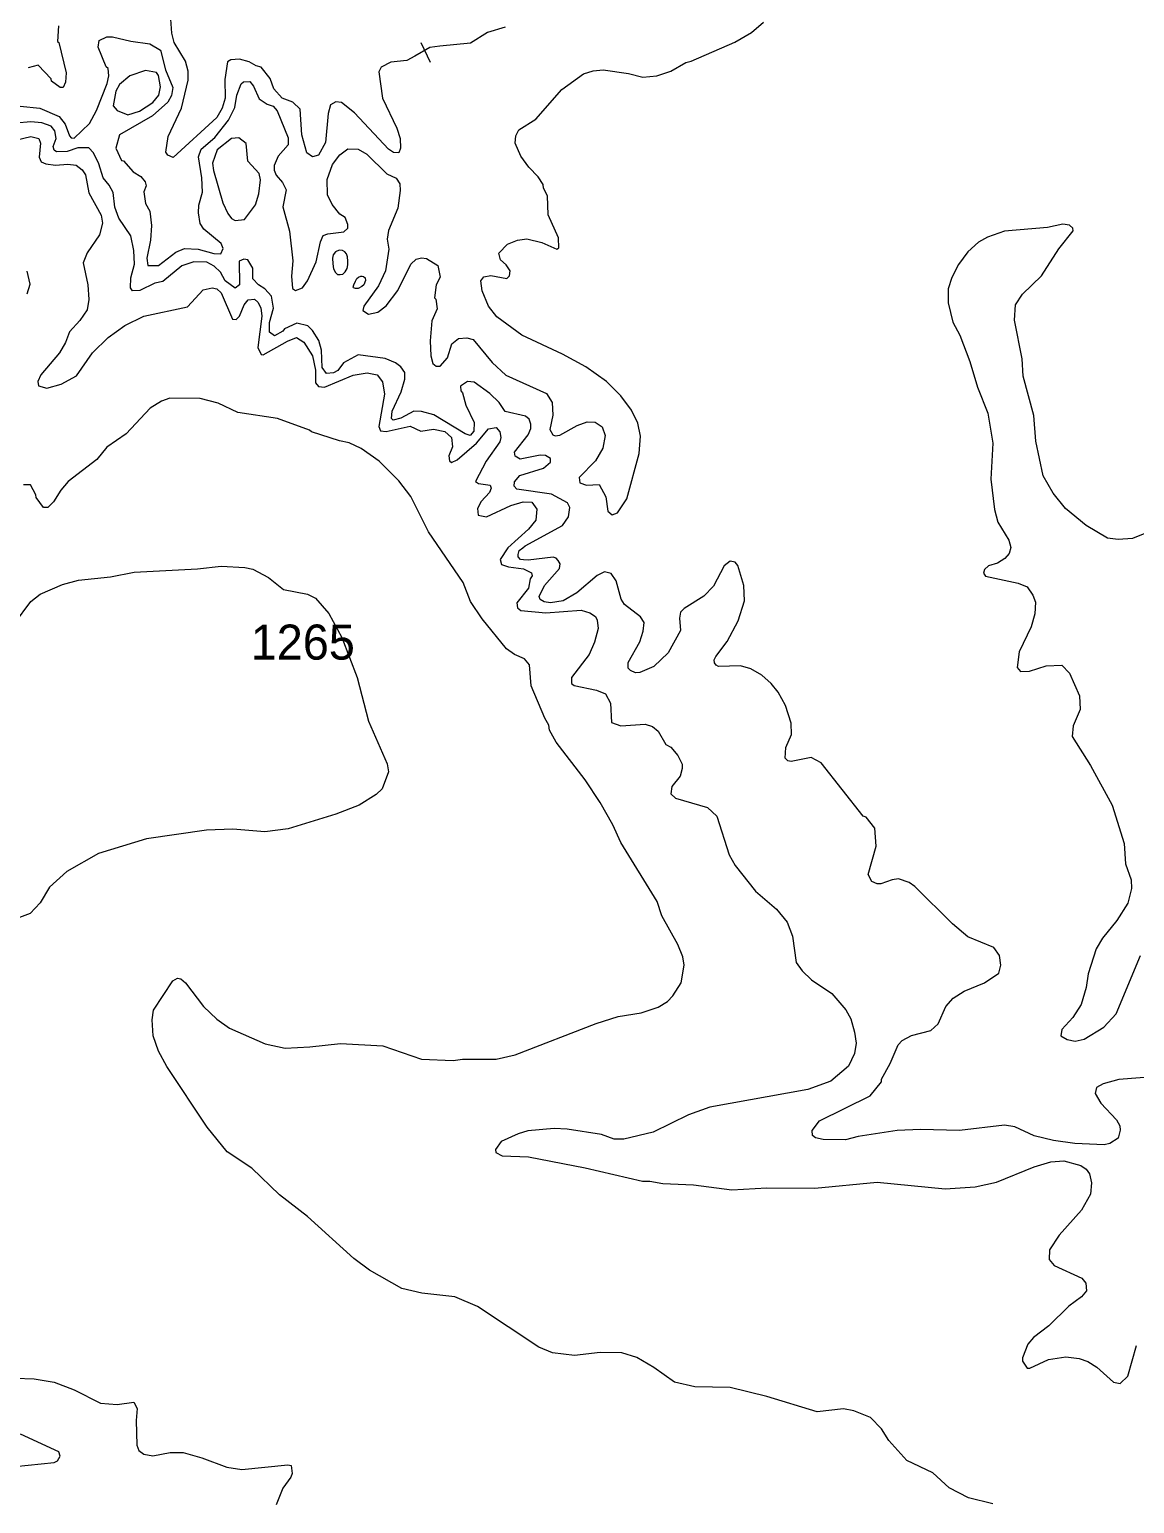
# Model space of a CAD drawing. Header units: kilometres. Extents: x 178.1 to 232.4, y 8228.7 to 8284.8.
# Drawn here: x 191.87 to 196.92, y 8263.2 to 8269.93 of the extents above; entities that cross this region are included whole.
import ezdxf

# ---------------------------------------------------------------- set-up
doc = ezdxf.new("R2010")
doc.units = ezdxf.units.KM
doc.linetypes.add('DGN6', pattern=[0.815095, 0, -0.163019, 0.326038, -0.163019, 0, -0.163019])
for name, color, linetype in [('1', 7, 'Continuous'), ('2', 7, 'Continuous'), ('21', 7, 'Continuous'), ('9', 7, 'Continuous')]:
    doc.layers.add(name, color=color, linetype=linetype)
doc.styles.add('dgn002', font='dgn002.shx')

msp = doc.modelspace()

# ---------------------------------------------------------------- linework, layer by layer
at = {"layer": '1', "color": 5, "linetype": 'Continuous', "lineweight": 13, "flags": 128}
for points in [[(192.0027, 8269.9473), (191.999, 8269.875), (192.0053, 8269.8698), (192.0385, 8269.7318), (192.0352, 8269.6891), (192.0249, 8269.6657), (192.0112, 8269.6651), (191.9716, 8269.6946), (191.9704, 8269.7042), (191.9107, 8269.7676), (191.8649, 8269.7549)], [(194.0442, 8269.9409), (193.9638, 8269.9157), (193.8854, 8269.8675), (193.7448, 8269.8539), (193.6993, 8269.8478), (193.6306, 8269.8085), (193.594, 8269.7878), (193.521, 8269.7804), (193.4779, 8269.7584), (193.4675, 8269.7367), (193.4841, 8269.6159), (193.5493, 8269.479), (193.5644, 8269.4323), (193.5661, 8269.3878), (193.5575, 8269.367), (193.5332, 8269.3683), (193.5107, 8269.3841), (193.3553, 8269.549), (193.2967, 8269.5961), (193.2706, 8269.5999), (193.2467, 8269.586), (193.2357, 8269.5459), (193.2229, 8269.4141), (193.1915, 8269.3561), (193.1631, 8269.3478), (193.1381, 8269.3672), (193.1143, 8269.4487), (193.1075, 8269.5665), (193.0737, 8269.5984), (193.0258, 8269.6156), (192.9864, 8269.6586), (192.9701, 8269.7055), (192.9297, 8269.7578), (192.9071, 8269.7635), (192.8741, 8269.7829), (192.8301, 8269.7942), (192.79, 8269.791), (192.776, 8269.7819), (192.7629, 8269.7022), (192.7643, 8269.6167), (192.7515, 8269.5713), (192.7265, 8269.5279), (192.5265, 8269.3458), (192.5024, 8269.3554), (192.493, 8269.3693), (192.5043, 8269.4413), (192.5655, 8269.5713), (192.5963, 8269.6982), (192.595, 8269.7399), (192.5831, 8269.7851), (192.5325, 8269.8702), (192.5209, 8269.9129), (192.5143, 8269.9984)], [(191.802, 8267.2174), (191.8773, 8267.3187), (191.9195, 8267.3511), (192.0214, 8267.3958), (192.0953, 8267.416), (192.2402, 8267.4309), (192.3488, 8267.4521), (192.6385, 8267.467), (192.7464, 8267.48), (192.855, 8267.4735), (192.8912, 8267.4651), (192.9629, 8267.4278), (193.0307, 8267.3732), (193.1407, 8267.3516), (193.1781, 8267.333), (193.238, 8267.2635), (193.298, 8267.1535), (193.3683, 8266.9706), (193.4199, 8266.7716), (193.5052, 8266.5774), (193.5114, 8266.5412), (193.4818, 8266.4629), (193.4551, 8266.4377), (193.3768, 8266.3882), (193.2706, 8266.3479), (193.0525, 8266.2802), (192.9456, 8266.267), (192.7998, 8266.2785), (192.6788, 8266.2734), (192.4048, 8266.2341), (192.186, 8266.1679), (192.042, 8266.0859), (191.9616, 8266.0146), (191.9199, 8265.9428), (191.8733, 8265.8929), (191.772, 8265.8554)]]:
    msp.add_lwpolyline(points, dxfattribs=at)
at = {"layer": '2', "color": 3, "linetype": 'Continuous', "lineweight": 0, "flags": 128}
for points in [[(194.8691, 8269.7791), (194.8934, 8269.7848), (195.0929, 8269.8715), (195.1687, 8269.9158), (195.2244, 8269.9635)], [(192.1765, 8269.56), (192.2258, 8269.684), (192.2327, 8269.718), (192.2296, 8269.7518), (192.2211, 8269.7589), (192.1852, 8269.8488), (192.1891, 8269.8802), (192.2248, 8269.896), (192.2498, 8269.8963)], [(192.2498, 8269.8963), (192.3339, 8269.8762), (192.4208, 8269.865), (192.47, 8269.8362), (192.4928, 8269.7456), (192.5257, 8269.6645), (192.5196, 8269.6278), (192.5025, 8269.5986), (192.4323, 8269.5359), (192.2815, 8269.4491), (192.2659, 8269.3887), (192.2908, 8269.3322), (192.3004, 8269.3297), (192.3449, 8269.2794), (192.3799, 8269.2584), (192.3994, 8269.2349), (192.4037, 8269.2162), (192.3928, 8269.1893), (192.4006, 8269.1355), (192.421, 8269.1005), (192.4286, 8269.0346), (192.4237, 8268.9687), (192.4074, 8268.885), (192.4115, 8268.8529), (192.4605, 8268.8527), (192.5391, 8268.9137), (192.5786, 8268.9301), (192.641, 8268.9269), (192.7127, 8268.9069), (192.745, 8268.9056), (192.7553, 8268.9302), (192.7461, 8268.9531), (192.6679, 8269.0186), (192.6508, 8269.0446), (192.6427, 8269.0932), (192.6444, 8269.1281), (192.6606, 8269.1869), (192.6576, 8269.2529), (192.643, 8269.348), (192.6548, 8269.383), (192.7177, 8269.4366), (192.7796, 8269.5152), (192.8089, 8269.5738), (192.8179, 8269.6296), (192.8383, 8269.6819), (192.8482, 8269.6908), (192.8778, 8269.692), (192.894, 8269.6712), (192.9195, 8269.6133), (192.9565, 8269.5889), (192.9842, 8269.5798), (193.0027, 8269.5579), (193.0524, 8269.4355), (193.052, 8269.4038), (193.0074, 8269.3518), (192.9888, 8269.3082), (192.9884, 8269.2875), (192.9972, 8269.264), (193.0272, 8269.2306), (193.044, 8269.1979), (193.028, 8269.1205), (193.0592, 8269.0093), (193.0738, 8268.8733), (193.0674, 8268.8041), (193.0731, 8268.747), (193.0864, 8268.7377), (193.1177, 8268.7507), (193.1414, 8268.7823), (193.1808, 8268.8694), (193.2005, 8268.9608), (193.212, 8268.989), (193.2337, 8268.9976), (193.3074, 8269.0054), (193.3256, 8269.0232), (193.3256, 8269.0398), (193.3127, 8269.0712), (193.2885, 8269.0863), (193.253, 8269.1301), (193.2321, 8269.1755), (193.2304, 8269.2446), (193.255, 8269.3137), (193.2891, 8269.3576), (193.3258, 8269.3842), (193.3718, 8269.3827), (193.4113, 8269.3613), (193.5039, 8269.2713), (193.5453, 8269.2503), (193.5623, 8269.2254), (193.5644, 8269.1953), (193.5531, 8269.1136), (193.5113, 8269.0118), (193.5053, 8268.9723), (193.5117, 8268.9265), (193.4968, 8268.8274), (193.4647, 8268.7588)], [(192.3285, 8269.7185), (192.2823, 8269.6782), (192.2659, 8269.6489), (192.2528, 8269.5812), (192.272, 8269.5593), (192.3202, 8269.5396), (192.3738, 8269.5571), (192.4346, 8269.5965), (192.4623, 8269.6294), (192.4695, 8269.6676), (192.4606, 8269.7193), (192.4511, 8269.7334), (192.4014, 8269.7432), (192.3285, 8269.7185)], [(193.5533, 8268.7383), (193.6125, 8268.859), (193.6367, 8268.8819), (193.6615, 8268.8873), (193.6845, 8268.884), (193.7362, 8268.853), (193.7471, 8268.7996), (193.7283, 8268.7636), (193.7209, 8268.7043), (193.7273, 8268.6986), (193.7337, 8268.6543), (193.7093, 8268.5994), (193.7011, 8268.5087), (193.7042, 8268.4396), (193.7127, 8268.4041), (193.7294, 8268.3932), (193.7469, 8268.3923), (193.7798, 8268.4305), (193.7998, 8268.4951), (193.83, 8268.5185), (193.8688, 8268.5219), (193.8979, 8268.5137), (193.9847, 8268.4095), (194.0475, 8268.3522), (194.2325, 8268.2684), (194.2591, 8268.2264), (194.2623, 8268.1688), (194.2478, 8268.1038), (194.262, 8268.0795), (194.272, 8268.0744), (194.2941, 8268.0774), (194.3733, 8268.1222), (194.4188, 8268.1384), (194.4543, 8268.1368), (194.4872, 8268.1157), (194.5009, 8268.0759), (194.4895, 8268.0187), (194.4572, 8267.9609), (194.3814, 8267.8839), (194.3852, 8267.8599), (194.4148, 8267.8492), (194.4736, 8267.8526), (194.5041, 8267.796), (194.5127, 8267.7305), (194.5329, 8267.7142), (194.5572, 8267.7227), (194.5999, 8267.7869), (194.6557, 8267.9936), (194.6621, 8268.0733), (194.6504, 8268.1326), (194.6211, 8268.1911), (194.5729, 8268.2575), (194.5064, 8268.3223), (194.4127, 8268.3899), (194.3062, 8268.4481), (194.1205, 8268.5344), (194.0051, 8268.618), (193.967, 8268.6672), (193.9382, 8268.737), (193.9332, 8268.7822), (193.9465, 8268.7999), (193.9791, 8268.8066), (194.0515, 8268.7936), (194.0642, 8268.8045), (194.0673, 8268.8277), (194.0487, 8268.8555), (194.0222, 8268.8777), (194.0157, 8268.9085), (194.0551, 8268.9497), (194.1008, 8268.9684), (194.1429, 8268.9745), (194.212, 8268.958), (194.2797, 8268.9274), (194.2895, 8268.9328), (194.2869, 8268.9793), (194.2409, 8269.084), (194.2375, 8269.1698), (194.2188, 8269.2052), (194.2174, 8269.2219), (194.1948, 8269.2577), (194.1521, 8269.3006), (194.1147, 8269.3521), (194.09, 8269.4112), (194.0929, 8269.4437), (194.1065, 8269.4718), (194.1838, 8269.5203), (194.3035, 8269.656), (194.4012, 8269.727), (194.4457, 8269.7418), (194.4918, 8269.7449), (194.607, 8269.7284), (194.6722, 8269.7121), (194.7372, 8269.7176), (194.8001, 8269.74), (194.8691, 8269.7791)], [(191.8279, 8269.5802), (191.9176, 8269.5711), (192.0068, 8269.5326), (192.0336, 8269.4975)], [(192.0336, 8269.4975), (192.0531, 8269.445), (192.0618, 8269.4358), (192.0746, 8269.4341), (192.1449, 8269.5008), (192.1765, 8269.56)], [(192.8915, 8268.7909), (192.8909, 8268.8402), (192.869, 8268.8775), (192.8507, 8268.8806), (192.8289, 8268.8716), (192.8303, 8268.7636), (192.8097, 8268.7495), (192.7649, 8268.7825), (192.7434, 8268.8211), (192.7143, 8268.8493), (192.6805, 8268.8674), (192.6214, 8268.8693), (192.5664, 8268.8501), (192.4802, 8268.7792), (192.4442, 8268.7723), (192.3751, 8268.738), (192.3416, 8268.7362), (192.3318, 8268.7499), (192.3332, 8268.7966), (192.3511, 8268.8583), (192.348, 8268.9214), (192.3333, 8268.9872), (192.2797, 8269.0688), (192.261, 8269.1189), (192.2524, 8269.1853), (192.2356, 8269.2187), (192.2067, 8269.2521), (192.1883, 8269.3168), (192.1636, 8269.3663), (192.1415, 8269.3901), (192.0924, 8269.389), (192.043, 8269.3728), (191.9948, 8269.3719), (191.983, 8269.3794), (191.9794, 8269.396), (191.9921, 8269.4316), (191.9871, 8269.467), (191.9698, 8269.4891), (191.9273, 8269.5044), (191.8773, 8269.5079), (191.8083, 8269.5021)], [(191.6648, 8269.3914), (191.8767, 8269.4418), (191.9132, 8269.4316), (191.9215, 8269.4107), (191.9153, 8269.3468), (191.9249, 8269.3259), (191.9453, 8269.3169), (191.9897, 8269.3107), (192.0459, 8269.3152), (192.0846, 8269.3103), (192.1114, 8269.2885), (192.1266, 8269.2667), (192.1416, 8269.1847), (192.1978, 8269.0819), (192.2047, 8269.0451), (192.1902, 8268.9918), (192.1341, 8268.9104), (192.1163, 8268.8641), (192.1373, 8268.7633), (192.1421, 8268.6968), (192.1341, 8268.6493), (192.1003, 8268.6005), (192.0536, 8268.5495), (192.0355, 8268.5012), (192.0077, 8268.4541), (191.9232, 8268.3528), (191.909, 8268.3223), (191.9127, 8268.3029), (191.9501, 8268.2916), (192.0155, 8268.3103), (192.0852, 8268.348), (192.1593, 8268.4532), (192.2301, 8268.524), (192.3071, 8268.5789), (192.3936, 8268.6209), (192.5924, 8268.6633)], [(192.7548, 8269.1386), (192.7764, 8269.0896), (192.7938, 8269.0674), (192.811, 8269.0578), (192.8532, 8269.0622), (192.9026, 8269.1298), (192.9192, 8269.1794), (192.9256, 8269.2433), (192.9207, 8269.2724), (192.8681, 8269.3293), (192.8612, 8269.4092), (192.8273, 8269.4352), (192.7935, 8269.4322), (192.7288, 8269.3798), (192.7069, 8269.3197), (192.7112, 8269.2864), (192.7548, 8269.1386)], [(197.0446, 8267.6602), (196.91, 8267.6051), (196.8449, 8267.602), (196.7957, 8267.6071), (196.6981, 8267.6651), (196.603, 8267.7421), (196.5474, 8267.8121), (196.5023, 8267.8923), (196.4679, 8268.0503), (196.4583, 8268.1667), (196.4103, 8268.3466), (196.4052, 8268.4256), (196.3709, 8268.6033), (196.3747, 8268.6732), (196.4076, 8268.7216), (196.4945, 8268.8047), (196.5729, 8268.9279), (196.6388, 8269.0101), (196.6375, 8269.0232), (196.6221, 8269.0367), (196.591, 8269.0405), (196.5216, 8269.0257), (196.3248, 8269.0091), (196.2471, 8268.9817), (196.2067, 8268.9585), (196.1569, 8268.9154), (196.1144, 8268.8567), (196.0845, 8268.7969), (196.068, 8268.7457), (196.0681, 8268.6817), (196.0894, 8268.5928), (196.1203, 8268.5341), (196.1672, 8268.4137), (196.2011, 8268.2972), (196.2492, 8268.1774), (196.2721, 8268.0404), (196.2623, 8267.877), (196.279, 8267.7387), (196.2938, 8267.6804), (196.3443, 8267.5986), (196.3544, 8267.5652), (196.346, 8267.5378), (196.3264, 8267.5147), (196.2928, 8267.4938), (196.2526, 8267.4817), (196.2329, 8267.4647), (196.2297, 8267.4472), (196.2383, 8267.4341), (196.3867, 8267.4012), (196.4281, 8267.3845), (196.4549, 8267.3478), (196.4663, 8267.3149), (196.4628, 8267.2622), (196.4463, 8267.2029), (196.3917, 8267.0884), (196.3825, 8267.0166), (196.3981, 8266.9981), (196.4393, 8266.9995), (196.5157, 8267.024), (196.5866, 8267.0275), (196.6214, 8266.9906), (196.6672, 8266.8869), (196.6705, 8266.8244), (196.638, 8266.7506), (196.6341, 8266.7011), (196.7181, 8266.5698), (196.8166, 8266.3878)], [(193.2562, 8268.8603), (193.2597, 8268.8364), (193.2686, 8268.8197), (193.2774, 8268.8117), (193.2898, 8268.8108), (193.303, 8268.8126), (193.3127, 8268.8241), (193.3224, 8268.8382), (193.3251, 8268.855), (193.3251, 8268.8726), (193.3242, 8268.8912), (193.3189, 8268.9053), (193.311, 8268.915), (193.3004, 8268.9212), (193.2862, 8268.9221), (193.2695, 8268.9141), (193.258, 8268.9009), (193.2545, 8268.8859), (193.2562, 8268.8603)], [(191.8607, 8268.7228), (191.8738, 8268.7665), (191.8605, 8268.8263)], [(193.3524, 8268.764), (193.3595, 8268.7808), (193.3666, 8268.7923), (193.3745, 8268.7994), (193.3851, 8268.8038), (193.3913, 8268.8038), (193.3966, 8268.802), (193.4037, 8268.7958), (193.4063, 8268.7835), (193.3984, 8268.764), (193.3895, 8268.7561), (193.3728, 8268.7473), (193.3595, 8268.7473), (193.3516, 8268.7499), (193.3498, 8268.7526), (193.3524, 8268.764)], [(192.5924, 8268.6633), (192.6643, 8268.7408), (192.7049, 8268.7507), (192.7265, 8268.7457), (192.7466, 8268.7271)], [(192.7466, 8268.7271), (192.7988, 8268.6075), (192.8152, 8268.6063)], [(192.9896, 8268.5304), (192.9672, 8268.5477), (192.9673, 8268.5918), (192.9849, 8268.658), (192.977, 8268.7118), (192.9466, 8268.7464), (192.9169, 8268.7646), (192.8915, 8268.7909)], [(193.4647, 8268.7588), (193.3987, 8268.6659), (193.3944, 8268.6475), (193.4199, 8268.6297), (193.4623, 8268.6399)], [(193.4623, 8268.6399), (193.4997, 8268.6681), (193.5533, 8268.7383)], [(192.8152, 8268.6063), (192.8306, 8268.6211), (192.8521, 8268.6721), (192.8695, 8268.6958), (192.8989, 8268.6979), (192.9145, 8268.6844), (192.9272, 8268.6586), (192.9321, 8268.6211), (192.9144, 8268.4775), (192.9289, 8268.4453), (192.9382, 8268.4448), (193.0494, 8268.5072), (193.09, 8268.5229), (193.1245, 8268.5025), (193.1635, 8268.4392), (193.1776, 8268.3749), (193.1778, 8268.3169), (193.191, 8268.3001), (193.2192, 8268.297), (193.3489, 8268.3523), (193.414, 8268.3621), (193.4597, 8268.3532), (193.4829, 8268.3206), (193.4919, 8268.2651), (193.4675, 8268.1166), (193.4741, 8268.0974), (193.5005, 8268.0941), (193.6098, 8268.1188), (193.6582, 8268.0959), (193.7164, 8268.1056), (193.7687, 8268.0944), (193.7994, 8268.0675), (193.8028, 8268.0244), (193.7867, 8267.9836), (193.7891, 8267.9598), (193.7982, 8267.9529), (193.8247, 8267.9654), (193.9128, 8268.041), (193.9683, 8268.1062), (194.0033, 8268.1127), (194.0193, 8268.0932), (194.0237, 8268.0664), (194.0189, 8268.0473), (193.9575, 8267.9584), (193.9089, 8267.8656), (193.9219, 8267.8573), (193.9752, 8267.8492), (193.9801, 8267.8355), (193.9724, 8267.8153), (193.9336, 8267.7745), (193.9175, 8267.7432), (193.9198, 8267.7117), (193.9593, 8267.7045), (194.0697, 8267.7566), (194.1256, 8267.7729), (194.165, 8267.771), (194.188, 8267.7393), (194.1841, 8267.69), (194.1509, 8267.6486), (194.0555, 8267.5628), (194.0216, 8267.5106), (194.0271, 8267.4878), (194.0592, 8267.4771), (194.1283, 8267.467), (194.1645, 8267.449), (194.1679, 8267.4352), (194.1586, 8267.4217), (194.15, 8267.3795), (194.0966, 8267.3118), (194.0997, 8267.2893), (194.1149, 8267.2777), (194.2295, 8267.2662), (194.3916, 8267.2793), (194.4305, 8267.2667), (194.4562, 8267.2499), (194.4649, 8267.2325), (194.468, 8267.1944), (194.4527, 8267.1331), (194.4277, 8267.0765), (194.3471, 8266.9711), (194.3465, 8266.9441), (194.3595, 8266.9339), (194.4609, 8266.914), (194.5029, 8266.8964), (194.5255, 8266.8539), (194.5296, 8266.7656), (194.5725, 8266.7507), (194.6836, 8266.7575), (194.7176, 8266.7475), (194.7434, 8266.7267), (194.7781, 8266.6649), (194.8009, 8266.6532), (194.833, 8266.6149), (194.8527, 8266.5762), (194.8532, 8266.555)], [(193.1632, 8268.5559), (193.1425, 8268.5765), (193.0917, 8268.5895), (193.0362, 8268.5629), (193.0281, 8268.552), (192.9896, 8268.5304)], [(194.8449, 8267.1862), (194.7882, 8267.0831), (194.7237, 8267.0213), (194.6595, 8266.9936), (194.6394, 8266.993), (194.6164, 8267.0024), (194.6065, 8267.0134), (194.6064, 8267.0402), (194.659, 8267.1345), (194.6744, 8267.1832), (194.6786, 8267.2225), (194.6621, 8267.2476), (194.5883, 8267.3046), (194.5737, 8267.3288), (194.5504, 8267.4132), (194.5284, 8267.4455), (194.4971, 8267.4537), (194.4649, 8267.4373), (194.372, 8267.3578), (194.3094, 8267.3218), (194.2509, 8267.3123), (194.2224, 8267.317), (194.2045, 8267.3277), (194.1991, 8267.3403), (194.224, 8267.3916), (194.2918, 8267.469), (194.2947, 8267.4903), (194.2865, 8267.5052), (194.277, 8267.516), (194.2638, 8267.5211), (194.1485, 8267.5069), (194.1272, 8267.5087), (194.1135, 8267.5104), (194.1032, 8267.5228), (194.1028, 8267.5322), (194.1071, 8267.5507), (194.1239, 8267.5634), (194.1354, 8267.5721), (194.3061, 8267.6657), (194.3337, 8267.7047), (194.3397, 8267.7469), (194.3288, 8267.7688), (194.255, 8267.8078), (194.0971, 8267.8307), (194.0849, 8267.844), (194.0866, 8267.8647), (194.1107, 8267.8927), (194.2183, 8267.9274), (194.2508, 8267.9539), (194.2504, 8267.9704), (194.2279, 8267.9855), (194.2033, 8267.9868), (194.1128, 8267.9676), (194.0889, 8267.9821), (194.0868, 8268.0004), (194.1494, 8268.0795), (194.1613, 8268.1073), (194.1617, 8268.1284), (194.1532, 8268.1514), (194.1368, 8268.1639), (194.0438, 8268.185), (194.017, 8268.2273), (193.9737, 8268.2673), (193.9024, 8268.319), (193.872, 8268.3229), (193.8395, 8268.3006), (193.8411, 8268.2803), (193.8491, 8268.2711), (193.8638, 8268.215), (193.9017, 8268.1352), (193.9001, 8268.0958), (193.8843, 8268.0765), (193.8619, 8268.083), (193.7176, 8268.1697), (193.6622, 8268.186), (193.627, 8268.1877), (193.568, 8268.1559), (193.5317, 8268.1456), (193.5251, 8268.1542), (193.527, 8268.1876), (193.5682, 8268.2748), (193.5858, 8268.3334), (193.5858, 8268.3643), (193.5673, 8268.39), (193.543, 8268.4084), (193.4962, 8268.4283), (193.373, 8268.4446), (193.3054, 8268.4073), (193.2802, 8268.3729), (193.2595, 8268.3625), (193.2277, 8268.3598), (193.2074, 8268.3863), (193.2056, 8268.4663), (193.1924, 8268.5105), (193.1632, 8268.5559)], [(193.2922, 8265.3008), (193.4845, 8265.2889), (193.6622, 8265.2282), (193.8064, 8265.2219), (193.8485, 8265.2283), (194.0022, 8265.2288), (194.089, 8265.2477), (194.4596, 8265.3917), (194.5605, 8265.424), (194.6656, 8265.4407), (194.7433, 8265.4666), (194.7857, 8265.492), (194.8099, 8265.5175), (194.8478, 8265.5767), (194.8614, 8265.657), (194.8562, 8265.6965), (194.8331, 8265.7524), (194.7595, 8265.8836), (194.7381, 8265.9487), (194.5728, 8266.2172), (194.5355, 8266.2982), (194.4778, 8266.4002), (194.4095, 8266.5035), (194.2776, 8266.6763), (194.2466, 8266.7313), (194.244, 8266.7533), (194.2249, 8266.7851), (194.1621, 8266.9337), (194.1552, 8267.0289), (194.1321, 8267.0567), (194.0859, 8267.0756), (194.0505, 8267.1026), (193.9385, 8267.2393), (193.8862, 8267.3175), (193.8523, 8267.4044), (193.6938, 8267.6361), (193.6129, 8267.7982), (193.5583, 8267.8696), (193.4678, 8267.9583), (193.3862, 8268.0164), (193.3312, 8268.0427), (193.2868, 8268.0512), (193.159, 8268.0923), (193.1502, 8268.1008), (193.0031, 8268.1531), (192.8222, 8268.1813), (192.7325, 8268.2242), (192.6509, 8268.2453), (192.512, 8268.2469), (192.4745, 8268.2329), (192.4216, 8268.2002), (192.313, 8268.0836), (192.224, 8268.0228), (192.1779, 8267.9669), (192.0469, 8267.8667), (192.0139, 8267.8269), (191.9805, 8267.7726), (191.955, 8267.7472), (191.9344, 8267.748), (191.9008, 8267.7926), (191.9, 8267.8047), (191.8757, 8267.8514), (191.8431, 8267.8515)], [(195.0941, 8267.4971), (195.0724, 8267.5028), (195.0439, 8267.4811), (194.9951, 8267.3886), (194.9514, 8267.343), (194.8612, 8267.2866)], [(197.0219, 8265.1493), (196.8473, 8265.1364), (196.7759, 8265.1164), (196.7446, 8265.0997), (196.7398, 8265.0714), (196.7653, 8265.0283), (196.8361, 8264.9523), (196.8512, 8264.9236), (196.853, 8264.9039), (196.8438, 8264.8673), (196.8054, 8264.8434), (196.7808, 8264.8381), (196.6466, 8264.843), (196.5481, 8264.8571), (196.4598, 8264.8778), (196.3715, 8264.9203), (196.3255, 8264.9271), (196.1188, 8264.9025), (195.9407, 8264.9075), (195.8343, 8264.9024), (195.6566, 8264.876), (195.5979, 8264.8598), (195.497, 8264.8617), (195.4614, 8264.8695), (195.4471, 8264.88), (195.4464, 8264.9026), (195.4805, 8264.9466), (195.7112, 8265.0613), (195.7631, 8265.1248), (195.7637, 8265.1371), (195.8026, 8265.208), (195.8391, 8265.2942), (195.8578, 8265.3144), (195.9, 8265.3359), (195.9878, 8265.3588), (196.0213, 8265.3892), (196.0566, 8265.4687), (196.0911, 8265.5065), (196.1404, 8265.5394), (196.2333, 8265.5777), (196.299, 8265.6212), (196.3083, 8265.657), (196.3018, 8265.702), (196.2755, 8265.7383), (196.1571, 8265.7871), (196.0881, 8265.8468), (195.916, 8266.0173), (195.8899, 8266.0356), (195.8408, 8266.0512), (195.8113, 8266.047), (195.7604, 8266.0284), (195.743, 8266.0285), (195.7194, 8266.0399), (195.7028, 8266.0712), (195.7389, 8266.201), (195.7319, 8266.2832), (195.6929, 8266.3338), (195.6798, 8266.3381), (195.4868, 8266.5812), (195.4418, 8266.6058), (195.3511, 8266.588), (195.3353, 8266.5901), (195.3235, 8266.6032), (195.326, 8266.6509), (195.3517, 8266.7115), (195.3505, 8266.7634), (195.3245, 8266.8434), (195.2905, 8266.9046), (195.2593, 8266.944), (195.2166, 8266.9819), (195.166, 8267.0108), (195.1192, 8267.0241), (195.019, 8267.0211), (195.0073, 8267.0268), (195.0003, 8267.0387), (194.9987, 8267.0521), (195.0065, 8267.0668), (195.0575, 8267.1354), (195.1083, 8267.2299), (195.1376, 8267.3215), (195.1347, 8267.3905), (195.1072, 8267.4819), (195.0941, 8267.4971)], [(194.8612, 8267.2866), (194.8445, 8267.2692), (194.8402, 8267.2424), (194.8449, 8267.1862)], [(194.8532, 8266.555), (194.8431, 8266.5201), (194.8052, 8266.4729), (194.8011, 8266.4397), (194.8219, 8266.4197), (194.9678, 8266.3774)], [(194.9678, 8266.3774), (195.0113, 8266.3386), (195.0668, 8266.1615), (195.0939, 8266.1133), (195.1868, 8265.996), (195.284, 8265.9136), (195.3326, 8265.8544), (195.3566, 8265.7894), (195.3732, 8265.6703), (195.4003, 8265.6311), (195.4426, 8265.5906), (195.5368, 8265.529), (195.5998, 8265.4542), (195.6237, 8265.4121), (195.6403, 8265.352), (195.6467, 8265.301), (195.6397, 8265.2541), (195.6123, 8265.1961), (195.5314, 8265.1279), (195.4267, 8265.0904), (194.979, 8265.0095), (194.881, 8264.9738), (194.7202, 8264.8954), (194.5856, 8264.8633), (194.5424, 8264.8633), (194.4839, 8264.8844), (194.3272, 8264.909), (194.2674, 8264.9123), (194.148, 8264.9007), (194.1027, 8264.8876), (194.0259, 8264.8531), (194.0003, 8264.8161), (194.001, 8264.8024), (194.0304, 8264.7873), (194.1502, 8264.782), (194.4095, 8264.7327), (194.6716, 8264.6709), (194.7044, 8264.6721), (194.7643, 8264.6605), (194.904, 8264.6553), (195.0797, 8264.6326), (195.2391, 8264.6407), (195.459, 8264.6392), (195.7438, 8264.6671), (196.0542, 8264.636), (196.1917, 8264.6456), (196.2879, 8264.667), (196.4598, 8264.7362), (196.5361, 8264.7592), (196.5954, 8264.7641), (196.6731, 8264.743), (196.6977, 8264.7264), (196.7133, 8264.7057), (196.7228, 8264.6636), (196.7183, 8264.6123), (196.6765, 8264.5398), (196.5754, 8264.4257), (196.5306, 8264.3586), (196.5288, 8264.3142), (196.552, 8264.2869), (196.6775, 8264.2287), (196.6961, 8264.2061), (196.7, 8264.1708), (196.6761, 8264.143), (196.6192, 8264.1009), (196.5272, 8264.0104), (196.4581, 8263.9576), (196.4323, 8263.9276), (196.4071, 8263.8649), (196.4075, 8263.8504), (196.4283, 8263.8182), (196.441, 8263.8177), (196.5261, 8263.8571), (196.6053, 8263.8688), (196.6657, 8263.8625), (196.706, 8263.8475), (196.7461, 8263.8227), (196.8235, 8263.7537), (196.8541, 8263.7471), (196.8889, 8263.7813), (196.9273, 8263.9212)], [(196.8166, 8266.3878), (196.871, 8266.2134), (196.8782, 8266.1197), (196.9039, 8266.0481), (196.9057, 8266.0075)], [(196.9057, 8266.0075), (196.8879, 8265.9401), (196.8387, 8265.861)], [(196.8387, 8265.861), (196.7731, 8265.7803), (196.7444, 8265.732), (196.7069, 8265.6175), (196.698, 8265.5561), (196.6753, 8265.4786), (196.6371, 8265.4188), (196.587, 8265.3638), (196.5825, 8265.3349), (196.6118, 8265.3187), (196.6484, 8265.311), (196.6895, 8265.3203), (196.7794, 8265.3739), (196.8346, 8265.4352), (196.9462, 8265.7012)], [(196.2716, 8263.198), (196.1598, 8263.2255), (196.0718, 8263.2715), (195.9979, 8263.3397), (195.8795, 8263.3957), (195.7968, 8263.488), (195.7629, 8263.5401), (195.7121, 8263.5925), (195.6361, 8263.6229), (195.5892, 8263.6316), (195.4696, 8263.6187), (195.2393, 8263.6879), (195.0712, 8263.7287), (194.9099, 8263.7322), (194.817, 8263.7537), (194.7231, 8263.821), (194.6458, 8263.867), (194.5774, 8263.8883), (194.478, 8263.8885), (194.3601, 8263.8754), (194.2601, 8263.8871), (194.1981, 8263.9133), (193.9174, 8264.0993), (193.8146, 8264.1436), (193.6634, 8264.1605), (193.572, 8264.1819), (193.424, 8264.2658), (193.3528, 8264.3177), (193.141, 8264.5096), (193.0135, 8264.6086), (192.8859, 8264.7302), (192.7742, 8264.8061), (192.6826, 8264.9184), (192.4982, 8265.1948), (192.4597, 8265.2653), (192.4356, 8265.3353), (192.432, 8265.4087), (192.4376, 8265.4518), (192.5257, 8265.5865), (192.5466, 8265.5982), (192.562, 8265.5952), (192.5829, 8265.5778), (192.6654, 8265.4694)], [(192.6654, 8265.4694), (192.726, 8265.4108), (192.784, 8265.3708), (192.9472, 8265.2992), (193.0393, 8265.2795)], [(193.0393, 8265.2795), (193.1521, 8265.2841), (193.2922, 8265.3008)], [(191.8049, 8263.7719), (191.8924, 8263.7683), (191.9842, 8263.7533), (192.0742, 8263.7191), (192.1956, 8263.6577), (192.2716, 8263.6516), (192.3481, 8263.6625), (192.3628, 8263.6336), (192.3579, 8263.578), (192.3615, 8263.4658), (192.3701, 8263.4413), (192.3936, 8263.4247), (192.4343, 8263.4178), (192.5133, 8263.4326), (192.5726, 8263.4323), (192.6587, 8263.4086), (192.7729, 8263.366), (192.8412, 8263.3553), (193.0511, 8263.3765), (193.067, 8263.373), (193.0705, 8263.3364), (193.065, 8263.3203), (193.028, 8263.2696), (192.9984, 8263.1932)], [(191.8049, 8263.3684), (191.9834, 8263.387), (191.999, 8263.395), (192.0106, 8263.4157), (192.0052, 8263.4355), (191.8305, 8263.5167)]]:
    msp.add_lwpolyline(points, dxfattribs=at)
at = {"layer": '9', "color": 34, "linetype": 'DGN6', "lineweight": 13, "true_color": 0xad3c13, "flags": 128}
msp.add_lwpolyline([(193.7027, 8269.7787), (193.6519, 8269.8866), (193.6507, 8269.892), (193.6116, 8270.0657), (193.6071, 8270.2001), (193.6243, 8270.3105)], dxfattribs=at)

# ---------------------------------------------------------------- texts
at = {"layer": '21', "color": 7, "linetype": 'Continuous', "lineweight": 0, "style": 'dgn002'}
msp.add_text('1265', height=0.16, dxfattribs=at).set_placement((192.8814, 8267.0528))

doc.saveas('drawing.dxf')
